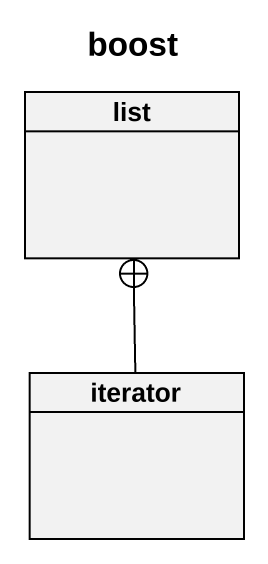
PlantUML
@startuml
title boost
hide circle
hide empty members
class list
class iterator
iterator -up-+ list
@enduml
